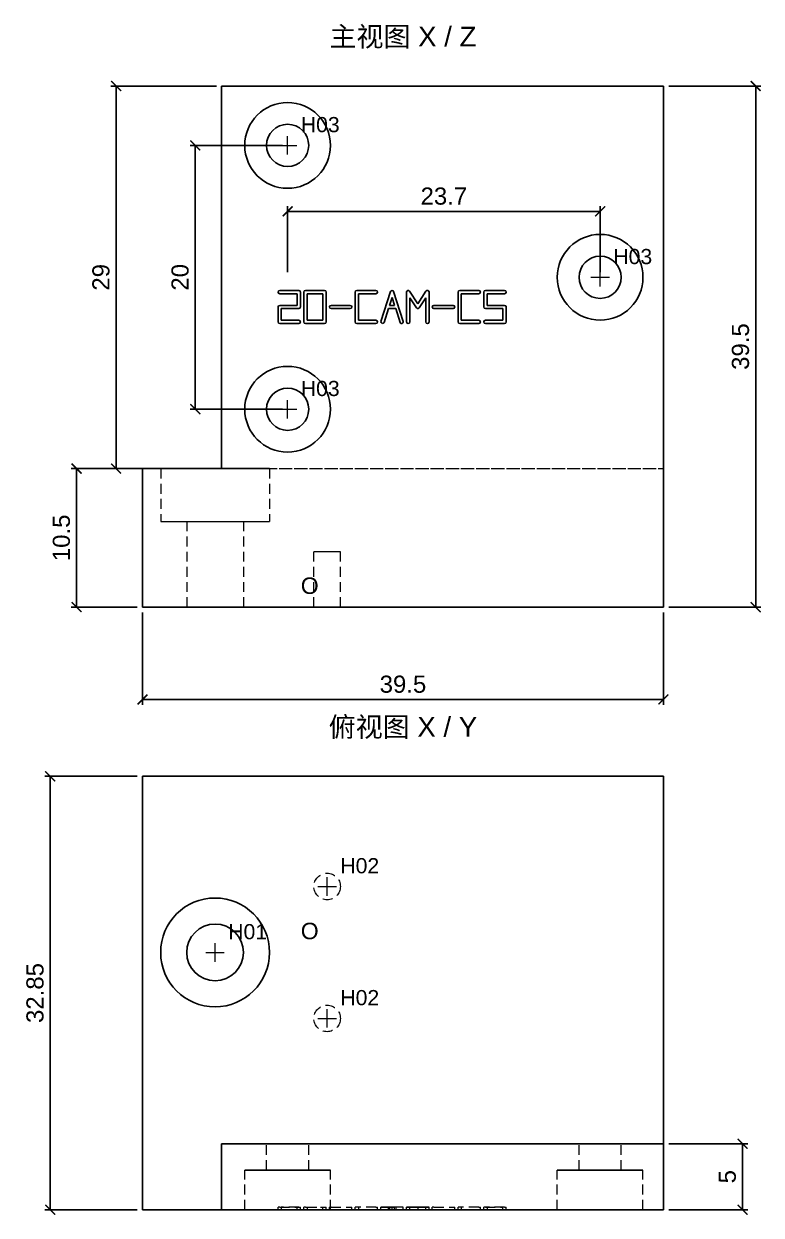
# Model space of a CAD drawing. Header units: millimetres. Extents: x 8 to 338, y 29 to 137.
# Drawn here: x 51.7 to 107.7, y 29.2 to 119.5 of the extents above; entities that cross this region are included whole.
import ezdxf
from ezdxf.enums import TextEntityAlignment as Align

# ---------------------------------------------------------------- set-up
doc = ezdxf.new("R2010")
doc.units = ezdxf.units.MM
doc.linetypes.add('WP_HIDDEN', pattern=[2.3, 1.5, -0.8])
for name, color, linetype, lineweight in [('ANNOTATIONS', 7, 'CONTINUOUS', 18), ('DIMENSIONS', 7, 'CONTINUOUS', 18), ('HIDDEN', 7, 'WP_HIDDEN', 13), ('VISIBLE', 7, 'CONTINUOUS', 25)]:
    doc.layers.add(name, color=color, linetype=linetype, lineweight=lineweight)
doc.styles.add('CJK', font='Arial Unicode.ttf')
doc.styles.add('OpenSansCondensed-Light', font='OpenSansCondensed-Light.ttf')
doc.dimstyles.new('EZDXF', dxfattribs={"dimtxt": 0.25, "dimasz": 0.175, "dimexe": 0.375, "dimexo": 0.125, "dimgap": 0.1, "dimtad": 1, "dimlfac": 100, "dimzin": 12, "dimdsep": 46, "dimtxsty": 'OpenSansCondensed-Light', "dimblk": 'ARCHTICK', "dimcen": 2.5, "dimazin": 3, "dimtfac": 0.5, "dimtmove": 2, "dimatfit": 3})

# ---------------------------------------------------------------- blocks, each defined once
blk = doc.blocks.new('_ARCHTICK')
at = {"color": 0, "linetype": 'BYBLOCK', "const_width": 0.15}
blk.add_lwpolyline([(-0.5, -0.5), (0.5, 0.5)], dxfattribs=at)

msp = doc.modelspace()

# ---------------------------------------------------------------- linework, layer by layer
at = {"layer": 'ANNOTATIONS'}
for p, q in [((71.05167, 110.25), (72.45167, 110.25)), ((71.75167, 109.55), (71.75167, 110.95)), ((94.75167, 100.25), (96.15167, 100.25)), ((95.45167, 99.55), (95.45167, 100.95)), ((71.75167, 89.55), (71.75167, 90.95)), ((71.05167, 90.25), (72.45167, 90.25)), ((74.75, 53.375), (74.75, 54.775)), ((74.05, 54.075), (75.45, 54.075)), ((66.25, 48.375), (66.25, 49.775)), ((65.55, 49.075), (66.95, 49.075)), ((74.75, 43.375), (74.75, 44.775)), ((74.05, 44.075), (75.45, 44.075))]:
    msp.add_line(p, q, dxfattribs=at)
at = {"layer": 'HIDDEN', "ltscale": 0.5}
for p, q in [((100.25, 85.75), (100.25, 114.75)), ((60.75, 85.75), (100.25, 85.75)), ((62.125, 85.75), (62.125, 81.75)), ((66.75, 85.75), (100.25, 85.75)), ((70.375, 85.75), (70.375, 81.75)), ((100.25, 75.25), (100.25, 85.75)), ((64.1, 81.75), (64.1, 75.25)), ((68.4, 81.75), (68.4, 75.25)), ((73.745, 75.25), (73.745, 79.45)), ((75.755, 75.25), (75.755, 79.45)), ((100.25, 29.575), (100.25, 62.425)), ((70.15167, 32.575), (70.15167, 34.575)), ((73.35167, 32.575), (73.35167, 34.575)), ((93.85167, 32.575), (93.85167, 34.575)), ((97.05167, 32.575), (97.05167, 34.575)), ((68.50167, 29.575), (68.50167, 32.575)), ((75.00167, 29.575), (75.00167, 32.575)), ((92.20167, 29.575), (92.20167, 32.575)), ((98.70167, 29.575), (98.70167, 32.575)), ((60.75, 29.575), (100.25, 29.575)), ((71.025, 29.575), (71.025, 29.775)), ((71.15, 29.775), (72.6, 29.775)), ((71.15, 29.775), (72.475, 29.775)), ((71.15, 29.575), (72.475, 29.575)), ((71.15, 29.575), (72.6, 29.575)), ((71.275, 29.775), (71.275, 29.575)), ((72.6, 29.775), (71.275, 29.775)), ((72.6, 29.575), (71.275, 29.575)), ((72.475, 29.575), (72.475, 29.775)), ((72.725, 29.575), (72.725, 29.775)), ((72.975, 29.575), (72.975, 29.775)), ((73.1, 29.775), (74.55, 29.775)), ((73.1, 29.575), (74.55, 29.575)), ((73.225, 29.775), (74.425, 29.775)), ((73.225, 29.775), (73.225, 29.575)), ((74.425, 29.575), (73.225, 29.575)), ((74.425, 29.575), (74.425, 29.775)), ((74.675, 29.575), (74.675, 29.775)), ((74.925, 29.575), (74.925, 29.775)), ((75.05, 29.775), (76.5, 29.775)), ((75.05, 29.575), (76.5, 29.575)), ((76.625, 29.575), (76.625, 29.775)), ((76.875, 29.575), (76.875, 29.775)), ((78.45, 29.775), (77, 29.775)), ((78.45, 29.575), (77, 29.575)), ((77.125, 29.775), (77.125, 29.575)), ((78.45, 29.775), (77.125, 29.775)), ((78.45, 29.575), (77.125, 29.575)), ((78.575, 29.575), (78.575, 29.775)), ((78.825, 29.575), (78.825, 29.775)), ((78.83102, 29.775), (79.55602, 29.775)), ((78.83102, 29.575), (79.55602, 29.575)), ((79.40355, 29.775), (79.06898, 29.775)), ((79.06898, 29.575), (79.40355, 29.575)), ((79.94645, 29.775), (79.40355, 29.775)), ((79.40355, 29.575), (79.40355, 29.775)), ((79.40355, 29.575), (79.94645, 29.575)), ((79.675, 29.775), (79.48411, 29.775)), ((79.48411, 29.775), (79.86589, 29.775)), ((79.48411, 29.775), (79.48411, 29.575)), ((79.48411, 29.575), (79.675, 29.575)), ((79.86589, 29.575), (79.48411, 29.575)), ((79.86589, 29.775), (79.675, 29.775)), ((79.675, 29.575), (79.675, 29.775)), ((79.675, 29.575), (79.86589, 29.575)), ((80.51898, 29.775), (79.79398, 29.775)), ((79.79398, 29.575), (80.51898, 29.575)), ((79.86589, 29.575), (79.86589, 29.775)), ((79.94645, 29.775), (79.94645, 29.575)), ((80.28102, 29.775), (79.94645, 29.775)), ((79.94645, 29.575), (80.28102, 29.575)), ((80.525, 29.575), (80.525, 29.775)), ((80.775, 29.575), (80.775, 29.775)), ((81.00507, 29.775), (81.625, 29.775)), ((81.625, 29.575), (81.00507, 29.575)), ((81.025, 29.575), (81.025, 29.775)), ((81.51993, 29.775), (81.025, 29.775)), ((81.025, 29.575), (81.51993, 29.575)), ((81.625, 29.775), (81.625, 29.575)), ((81.625, 29.775), (82.24493, 29.775)), ((82.24493, 29.575), (81.625, 29.575)), ((82.225, 29.775), (81.73007, 29.775)), ((81.73007, 29.575), (82.225, 29.575)), ((82.225, 29.575), (82.225, 29.775)), ((82.475, 29.575), (82.475, 29.775)), ((82.725, 29.575), (82.725, 29.775)), ((82.85, 29.775), (84.3, 29.775)), ((82.85, 29.575), (84.3, 29.575)), ((84.425, 29.575), (84.425, 29.775)), ((84.675, 29.575), (84.675, 29.775)), ((86.25, 29.775), (84.8, 29.775)), ((86.25, 29.575), (84.8, 29.575)), ((84.925, 29.775), (84.925, 29.575)), ((86.25, 29.775), (84.925, 29.775)), ((86.25, 29.575), (84.925, 29.575)), ((86.375, 29.575), (86.375, 29.775)), ((86.625, 29.575), (86.625, 29.775)), ((88.2, 29.775), (86.75, 29.775)), ((86.75, 29.775), (88.075, 29.775)), ((88.2, 29.575), (86.75, 29.575)), ((86.75, 29.575), (88.075, 29.575)), ((86.875, 29.775), (86.875, 29.575)), ((88.2, 29.775), (86.875, 29.775)), ((88.2, 29.575), (86.875, 29.575)), ((88.075, 29.575), (88.075, 29.775)), ((88.325, 29.575), (88.325, 29.775))]:
    msp.add_line(p, q, dxfattribs=at)
for points in [[(62.125, 85.75), (62.22842, 85.75), (62.5335, 85.75), (63.02495, 85.75), (63.6781, 85.75), (64.46023, 85.75), (65.3321, 85.75), (66.25, 85.75), (67.1679, 85.75), (68.03977, 85.75), (68.8219, 85.75), (69.47505, 85.75), (69.9665, 85.75), (70.27158, 85.75), (70.375, 85.75)], [(70.375, 85.75), (70.35292, 85.75), (70.2869, 85.75), (70.17767, 85.75), (70.02638, 85.75), (69.83466, 85.75), (69.60456, 85.75), (69.33854, 85.75), (69.03945, 85.75), (68.71049, 85.75), (68.3552, 85.75), (67.97736, 85.75), (67.58102, 85.75), (67.17044, 85.75), (66.75, 85.75)], [(62.125, 81.75), (62.22842, 81.75), (62.5335, 81.75), (63.02495, 81.75), (63.6781, 81.75), (64.46023, 81.75), (65.3321, 81.75), (66.25, 81.75), (67.1679, 81.75), (68.03977, 81.75), (68.8219, 81.75), (69.47505, 81.75), (69.9665, 81.75), (70.27158, 81.75), (70.375, 81.75)], [(64.1, 81.75), (64.1539, 81.75), (64.31292, 81.75), (64.56906, 81.75), (64.9095, 81.75), (65.31715, 81.75), (65.77158, 81.75), (66.25, 81.75), (66.72842, 81.75), (67.18285, 81.75), (67.5905, 81.75), (67.93094, 81.75), (68.18708, 81.75), (68.3461, 81.75), (68.4, 81.75)], [(75.755, 79.45), (75.7298, 79.45), (75.65547, 79.45), (75.53574, 79.45), (75.37661, 79.45), (75.18605, 79.45), (74.97363, 79.45), (74.75, 79.45), (74.52637, 79.45), (74.31395, 79.45), (74.12339, 79.45), (73.96426, 79.45), (73.84453, 79.45), (73.7702, 79.45), (73.745, 79.45)], [(64.1, 75.25), (64.1539, 75.25), (64.31292, 75.25), (64.56906, 75.25), (64.9095, 75.25), (65.31715, 75.25), (65.77158, 75.25), (66.25, 75.25), (66.72842, 75.25), (67.18285, 75.25), (67.5905, 75.25), (67.93094, 75.25), (68.18708, 75.25), (68.3461, 75.25), (68.4, 75.25)], [(75.755, 75.25), (75.7298, 75.25), (75.65547, 75.25), (75.53574, 75.25), (75.37661, 75.25), (75.18605, 75.25), (74.97363, 75.25), (74.75, 75.25), (74.52637, 75.25), (74.31395, 75.25), (74.12339, 75.25), (73.96426, 75.25), (73.84453, 75.25), (73.7702, 75.25), (73.745, 75.25)], [(73.35167, 34.575), (73.31155, 34.575), (73.19322, 34.575), (73.0026, 34.575), (72.74925, 34.575), (72.44588, 34.575), (72.1077, 34.575), (71.75167, 34.575), (71.39563, 34.575), (71.05745, 34.575), (70.75408, 34.575), (70.50074, 34.575), (70.31012, 34.575), (70.19178, 34.575), (70.15167, 34.575)], [(70.15167, 34.575), (70.16173, 34.575), (70.19178, 34.575), (70.24145, 34.575), (70.31012, 34.575), (70.39691, 34.575), (70.50074, 34.575), (70.6203, 34.575), (70.75408, 34.575), (70.90042, 34.575), (71.05745, 34.575), (71.22322, 34.575), (71.39563, 34.575), (71.57252, 34.575), (71.75167, 34.575)], [(71.75167, 34.575), (71.93081, 34.575), (72.1077, 34.575), (72.28011, 34.575), (72.44588, 34.575), (72.60292, 34.575), (72.74925, 34.575), (72.88304, 34.575), (73.0026, 34.575), (73.10643, 34.575), (73.19322, 34.575), (73.26188, 34.575), (73.31155, 34.575), (73.34161, 34.575), (73.35167, 34.575)], [(97.05167, 34.575), (97.01155, 34.575), (96.89322, 34.575), (96.7026, 34.575), (96.44925, 34.575), (96.14588, 34.575), (95.8077, 34.575), (95.45167, 34.575), (95.09563, 34.575), (94.75745, 34.575), (94.45408, 34.575), (94.20074, 34.575), (94.01012, 34.575), (93.89178, 34.575), (93.85167, 34.575)], [(93.85167, 34.575), (93.86173, 34.575), (93.89178, 34.575), (93.94145, 34.575), (94.01012, 34.575), (94.09691, 34.575), (94.20074, 34.575), (94.3203, 34.575), (94.45408, 34.575), (94.60042, 34.575), (94.75745, 34.575), (94.92322, 34.575), (95.09563, 34.575), (95.27252, 34.575), (95.45167, 34.575)], [(95.45167, 34.575), (95.63081, 34.575), (95.8077, 34.575), (95.98011, 34.575), (96.14588, 34.575), (96.30292, 34.575), (96.44925, 34.575), (96.58304, 34.575), (96.7026, 34.575), (96.80643, 34.575), (96.89322, 34.575), (96.96188, 34.575), (97.01155, 34.575), (97.04161, 34.575), (97.05167, 34.575)], [(75.00167, 32.575), (74.92018, 32.575), (74.67982, 32.575), (74.29262, 32.575), (73.77801, 32.575), (73.16179, 32.575), (72.47486, 32.575), (71.75167, 32.575), (71.02847, 32.575), (70.34154, 32.575), (69.72532, 32.575), (69.21071, 32.575), (68.82352, 32.575), (68.58315, 32.575), (68.50167, 32.575)], [(68.50167, 32.575), (68.5221, 32.575), (68.58315, 32.575), (68.68405, 32.575), (68.82352, 32.575), (68.99981, 32.575), (69.21071, 32.575), (69.45357, 32.575), (69.72532, 32.575), (70.02256, 32.575), (70.34154, 32.575), (70.67826, 32.575), (71.02847, 32.575), (71.38778, 32.575), (71.75167, 32.575)], [(73.35167, 32.575), (73.31155, 32.575), (73.19322, 32.575), (73.0026, 32.575), (72.74925, 32.575), (72.44588, 32.575), (72.1077, 32.575), (71.75167, 32.575), (71.39563, 32.575), (71.05745, 32.575), (70.75408, 32.575), (70.50074, 32.575), (70.31012, 32.575), (70.19178, 32.575), (70.15167, 32.575)], [(70.15167, 32.575), (70.16173, 32.575), (70.19178, 32.575), (70.24145, 32.575), (70.31012, 32.575), (70.39691, 32.575), (70.50074, 32.575), (70.6203, 32.575), (70.75408, 32.575), (70.90042, 32.575), (71.05745, 32.575), (71.22322, 32.575), (71.39563, 32.575), (71.57252, 32.575), (71.75167, 32.575)], [(71.75167, 32.575), (72.11555, 32.575), (72.47486, 32.575), (72.82507, 32.575), (73.16179, 32.575), (73.48077, 32.575), (73.77801, 32.575), (74.04976, 32.575), (74.29262, 32.575), (74.50352, 32.575), (74.67982, 32.575), (74.81929, 32.575), (74.92018, 32.575), (74.98123, 32.575), (75.00167, 32.575)], [(71.75167, 32.575), (71.93081, 32.575), (72.1077, 32.575), (72.28011, 32.575), (72.44588, 32.575), (72.60292, 32.575), (72.74925, 32.575), (72.88304, 32.575), (73.0026, 32.575), (73.10643, 32.575), (73.19322, 32.575), (73.26188, 32.575), (73.31155, 32.575), (73.34161, 32.575), (73.35167, 32.575)], [(98.70167, 32.575), (98.62018, 32.575), (98.37982, 32.575), (97.99262, 32.575), (97.47801, 32.575), (96.86179, 32.575), (96.17486, 32.575), (95.45167, 32.575), (94.72847, 32.575), (94.04154, 32.575), (93.42532, 32.575), (92.91071, 32.575), (92.52352, 32.575), (92.28315, 32.575), (92.20167, 32.575)], [(92.20167, 32.575), (92.2221, 32.575), (92.28315, 32.575), (92.38405, 32.575), (92.52352, 32.575), (92.69981, 32.575), (92.91071, 32.575), (93.15357, 32.575), (93.42532, 32.575), (93.72256, 32.575), (94.04154, 32.575), (94.37826, 32.575), (94.72847, 32.575), (95.08778, 32.575), (95.45167, 32.575)], [(97.05167, 32.575), (97.01155, 32.575), (96.89322, 32.575), (96.7026, 32.575), (96.44925, 32.575), (96.14588, 32.575), (95.8077, 32.575), (95.45167, 32.575), (95.09563, 32.575), (94.75745, 32.575), (94.45408, 32.575), (94.20074, 32.575), (94.01012, 32.575), (93.89178, 32.575), (93.85167, 32.575)], [(93.85167, 32.575), (93.86173, 32.575), (93.89178, 32.575), (93.94145, 32.575), (94.01012, 32.575), (94.09691, 32.575), (94.20074, 32.575), (94.3203, 32.575), (94.45408, 32.575), (94.60042, 32.575), (94.75745, 32.575), (94.92322, 32.575), (95.09563, 32.575), (95.27252, 32.575), (95.45167, 32.575)], [(95.45167, 32.575), (95.81555, 32.575), (96.17486, 32.575), (96.52507, 32.575), (96.86179, 32.575), (97.18077, 32.575), (97.47801, 32.575), (97.74976, 32.575), (97.99262, 32.575), (98.20352, 32.575), (98.37982, 32.575), (98.51929, 32.575), (98.62018, 32.575), (98.68123, 32.575), (98.70167, 32.575)], [(95.45167, 32.575), (95.63081, 32.575), (95.8077, 32.575), (95.98011, 32.575), (96.14588, 32.575), (96.30292, 32.575), (96.44925, 32.575), (96.58304, 32.575), (96.7026, 32.575), (96.80643, 32.575), (96.89322, 32.575), (96.96188, 32.575), (97.01155, 32.575), (97.04161, 32.575), (97.05167, 32.575)], [(75.00167, 29.575), (74.92018, 29.575), (74.67982, 29.575), (74.29262, 29.575), (73.77801, 29.575), (73.16179, 29.575), (72.47486, 29.575), (71.75167, 29.575), (71.02847, 29.575), (70.34154, 29.575), (69.72532, 29.575), (69.21071, 29.575), (68.82352, 29.575), (68.58315, 29.575), (68.50167, 29.575)], [(68.50167, 29.575), (68.5221, 29.575), (68.58315, 29.575), (68.68405, 29.575), (68.82352, 29.575), (68.99981, 29.575), (69.21071, 29.575), (69.45357, 29.575), (69.72532, 29.575), (70.02256, 29.575), (70.34154, 29.575), (70.67826, 29.575), (71.02847, 29.575), (71.38778, 29.575), (71.75167, 29.575)], [(71.15, 29.775), (71.136, 29.775), (71.12218, 29.775), (71.10872, 29.775), (71.09576, 29.775), (71.0835, 29.775), (71.07206, 29.775), (71.06161, 29.775), (71.05227, 29.775), (71.04416, 29.775), (71.03738, 29.775), (71.03201, 29.775), (71.02813, 29.775), (71.02579, 29.775), (71.025, 29.775)], [(71.15, 29.575), (71.136, 29.575), (71.12218, 29.575), (71.10872, 29.575), (71.09576, 29.575), (71.0835, 29.575), (71.07206, 29.575), (71.06161, 29.575), (71.05227, 29.575), (71.04416, 29.575), (71.03738, 29.575), (71.03201, 29.575), (71.02813, 29.575), (71.02579, 29.575), (71.025, 29.575)], [(71.75167, 29.575), (72.11555, 29.575), (72.47486, 29.575), (72.82507, 29.575), (73.16179, 29.575), (73.48077, 29.575), (73.77801, 29.575), (74.04976, 29.575), (74.29262, 29.575), (74.50352, 29.575), (74.67982, 29.575), (74.81929, 29.575), (74.92018, 29.575), (74.98123, 29.575), (75.00167, 29.575)], [(72.6, 29.775), (72.614, 29.775), (72.62782, 29.775), (72.64128, 29.775), (72.65424, 29.775), (72.6665, 29.775), (72.67794, 29.775), (72.68839, 29.775), (72.69773, 29.775), (72.70584, 29.775), (72.71262, 29.775), (72.71799, 29.775), (72.72187, 29.775), (72.72421, 29.775), (72.725, 29.775)], [(72.6, 29.575), (72.614, 29.575), (72.62782, 29.575), (72.64128, 29.575), (72.65424, 29.575), (72.6665, 29.575), (72.67794, 29.575), (72.68839, 29.575), (72.69773, 29.575), (72.70584, 29.575), (72.71262, 29.575), (72.71799, 29.575), (72.72187, 29.575), (72.72421, 29.575), (72.725, 29.575)], [(73.1, 29.775), (73.086, 29.775), (73.07218, 29.775), (73.05872, 29.775), (73.04576, 29.775), (73.0335, 29.775), (73.02206, 29.775), (73.01161, 29.775), (73.00227, 29.775), (72.99416, 29.775), (72.98738, 29.775), (72.98201, 29.775), (72.97813, 29.775), (72.97579, 29.775), (72.975, 29.775)], [(73.1, 29.575), (73.086, 29.575), (73.07218, 29.575), (73.05872, 29.575), (73.04576, 29.575), (73.0335, 29.575), (73.02206, 29.575), (73.01161, 29.575), (73.00227, 29.575), (72.99416, 29.575), (72.98738, 29.575), (72.98201, 29.575), (72.97813, 29.575), (72.97579, 29.575), (72.975, 29.575)], [(74.55, 29.775), (74.564, 29.775), (74.57782, 29.775), (74.59128, 29.775), (74.60424, 29.775), (74.6165, 29.775), (74.62794, 29.775), (74.63839, 29.775), (74.64773, 29.775), (74.65584, 29.775), (74.66262, 29.775), (74.66799, 29.775), (74.67187, 29.775), (74.67421, 29.775), (74.675, 29.775)], [(74.675, 29.575), (74.67421, 29.575), (74.67187, 29.575), (74.66799, 29.575), (74.66262, 29.575), (74.65584, 29.575), (74.64773, 29.575), (74.63839, 29.575), (74.62794, 29.575), (74.6165, 29.575), (74.60424, 29.575), (74.59128, 29.575), (74.57782, 29.575), (74.564, 29.575), (74.55, 29.575)], [(75.05, 29.775), (75.036, 29.775), (75.02218, 29.775), (75.00872, 29.775), (74.99576, 29.775), (74.9835, 29.775), (74.97206, 29.775), (74.96161, 29.775), (74.95227, 29.775), (74.94416, 29.775), (74.93738, 29.775), (74.93201, 29.775), (74.92813, 29.775), (74.92579, 29.775), (74.925, 29.775)], [(75.05, 29.575), (75.036, 29.575), (75.02218, 29.575), (75.00872, 29.575), (74.99576, 29.575), (74.9835, 29.575), (74.97206, 29.575), (74.96161, 29.575), (74.95227, 29.575), (74.94416, 29.575), (74.93738, 29.575), (74.93201, 29.575), (74.92813, 29.575), (74.92579, 29.575), (74.925, 29.575)], [(76.5, 29.775), (76.514, 29.775), (76.52782, 29.775), (76.54128, 29.775), (76.55424, 29.775), (76.5665, 29.775), (76.57794, 29.775), (76.58839, 29.775), (76.59773, 29.775), (76.60584, 29.775), (76.61262, 29.775), (76.61799, 29.775), (76.62187, 29.775), (76.62421, 29.775), (76.625, 29.775)], [(76.5, 29.575), (76.514, 29.575), (76.52782, 29.575), (76.54128, 29.575), (76.55424, 29.575), (76.5665, 29.575), (76.57794, 29.575), (76.58839, 29.575), (76.59773, 29.575), (76.60584, 29.575), (76.61262, 29.575), (76.61799, 29.575), (76.62187, 29.575), (76.62421, 29.575), (76.625, 29.575)], [(77, 29.775), (76.986, 29.775), (76.97218, 29.775), (76.95872, 29.775), (76.94576, 29.775), (76.9335, 29.775), (76.92206, 29.775), (76.91161, 29.775), (76.90227, 29.775), (76.89416, 29.775), (76.88738, 29.775), (76.88201, 29.775), (76.87813, 29.775), (76.87579, 29.775), (76.875, 29.775)], [(76.875, 29.575), (76.87579, 29.575), (76.87813, 29.575), (76.88201, 29.575), (76.88738, 29.575), (76.89416, 29.575), (76.90227, 29.575), (76.91161, 29.575), (76.92206, 29.575), (76.9335, 29.575), (76.94576, 29.575), (76.95872, 29.575), (76.97218, 29.575), (76.986, 29.575), (77, 29.575)], [(78.45, 29.775), (78.464, 29.775), (78.47782, 29.775), (78.49128, 29.775), (78.50424, 29.775), (78.5165, 29.775), (78.52794, 29.775), (78.53839, 29.775), (78.54773, 29.775), (78.55584, 29.775), (78.56262, 29.775), (78.56799, 29.775), (78.57187, 29.775), (78.57421, 29.775), (78.575, 29.775)], [(78.45, 29.575), (78.464, 29.575), (78.47782, 29.575), (78.49128, 29.575), (78.50424, 29.575), (78.5165, 29.575), (78.52794, 29.575), (78.53839, 29.575), (78.54773, 29.575), (78.55584, 29.575), (78.56262, 29.575), (78.56799, 29.575), (78.57187, 29.575), (78.57421, 29.575), (78.575, 29.575)], [(79.06898, 29.775), (79.05886, 29.775), (79.04431, 29.775), (79.02591, 29.775), (79.00443, 29.775), (78.98073, 29.775), (78.95578, 29.775), (78.9306, 29.775), (78.9062, 29.775), (78.88359, 29.775), (78.86368, 29.775), (78.84729, 29.775), (78.83508, 29.775), (78.82754, 29.775), (78.825, 29.775)], [(78.825, 29.775), (78.82503, 29.775), (78.82512, 29.775), (78.82528, 29.775), (78.8255, 29.775), (78.82577, 29.775), (78.82611, 29.775), (78.82652, 29.775), (78.82698, 29.775), (78.8275, 29.775), (78.82809, 29.775), (78.82873, 29.775), (78.82944, 29.775), (78.8302, 29.775), (78.83102, 29.775)], [(79.06898, 29.575), (79.05886, 29.575), (79.04431, 29.575), (79.02591, 29.575), (79.00443, 29.575), (78.98073, 29.575), (78.95578, 29.575), (78.9306, 29.575), (78.9062, 29.575), (78.88359, 29.575), (78.86368, 29.575), (78.84729, 29.575), (78.83508, 29.575), (78.82754, 29.575), (78.825, 29.575)], [(78.825, 29.575), (78.82503, 29.575), (78.82512, 29.575), (78.82528, 29.575), (78.8255, 29.575), (78.82577, 29.575), (78.82611, 29.575), (78.82652, 29.575), (78.82698, 29.575), (78.8275, 29.575), (78.82809, 29.575), (78.82873, 29.575), (78.82944, 29.575), (78.8302, 29.575), (78.83102, 29.575)], [(79.55602, 29.775), (79.5648, 29.775), (79.57714, 29.775), (79.59263, 29.775), (79.61078, 29.775), (79.631, 29.775), (79.65264, 29.775), (79.675, 29.775), (79.69736, 29.775), (79.719, 29.775), (79.73922, 29.775), (79.75737, 29.775), (79.77286, 29.775), (79.7852, 29.775), (79.79398, 29.775)], [(79.55602, 29.575), (79.5648, 29.575), (79.57714, 29.575), (79.59263, 29.575), (79.61078, 29.575), (79.631, 29.575), (79.65264, 29.575), (79.675, 29.575), (79.69736, 29.575), (79.719, 29.575), (79.73922, 29.575), (79.75737, 29.575), (79.77286, 29.575), (79.7852, 29.575), (79.79398, 29.575)], [(80.525, 29.775), (80.52246, 29.775), (80.51492, 29.775), (80.50271, 29.775), (80.48632, 29.775), (80.46641, 29.775), (80.4438, 29.775), (80.4194, 29.775), (80.39422, 29.775), (80.36927, 29.775), (80.34557, 29.775), (80.32409, 29.775), (80.30569, 29.775), (80.29114, 29.775), (80.28102, 29.775)], [(80.525, 29.575), (80.52246, 29.575), (80.51492, 29.575), (80.50271, 29.575), (80.48632, 29.575), (80.46641, 29.575), (80.4438, 29.575), (80.4194, 29.575), (80.39422, 29.575), (80.36927, 29.575), (80.34557, 29.575), (80.32409, 29.575), (80.30569, 29.575), (80.29114, 29.575), (80.28102, 29.575)], [(80.51898, 29.775), (80.5198, 29.775), (80.52056, 29.775), (80.52127, 29.775), (80.52191, 29.775), (80.5225, 29.775), (80.52302, 29.775), (80.52348, 29.775), (80.52389, 29.775), (80.52423, 29.775), (80.5245, 29.775), (80.52472, 29.775), (80.52488, 29.775), (80.52497, 29.775), (80.525, 29.775)], [(80.51898, 29.575), (80.5198, 29.575), (80.52056, 29.575), (80.52127, 29.575), (80.52191, 29.575), (80.5225, 29.575), (80.52302, 29.575), (80.52348, 29.575), (80.52389, 29.575), (80.52423, 29.575), (80.5245, 29.575), (80.52472, 29.575), (80.52488, 29.575), (80.52497, 29.575), (80.525, 29.575)], [(81.025, 29.775), (81.02187, 29.775), (81.01262, 29.775), (80.99773, 29.775), (80.97794, 29.775), (80.95424, 29.775), (80.92782, 29.775), (80.9, 29.775), (80.87218, 29.775), (80.84576, 29.775), (80.82206, 29.775), (80.80227, 29.775), (80.78738, 29.775), (80.77813, 29.775), (80.775, 29.775)], [(80.775, 29.775), (80.7771, 29.775), (80.78332, 29.775), (80.79347, 29.775), (80.80719, 29.775), (80.82403, 29.775), (80.84342, 29.775), (80.86471, 29.775), (80.88718, 29.775), (80.91009, 29.775), (80.93265, 29.775), (80.95412, 29.775), (80.97378, 29.775), (80.99095, 29.775), (81.00507, 29.775)], [(81.025, 29.575), (81.02187, 29.575), (81.01262, 29.575), (80.99773, 29.575), (80.97794, 29.575), (80.95424, 29.575), (80.92782, 29.575), (80.9, 29.575), (80.87218, 29.575), (80.84576, 29.575), (80.82206, 29.575), (80.80227, 29.575), (80.78738, 29.575), (80.77813, 29.575), (80.775, 29.575)], [(80.775, 29.575), (80.7771, 29.575), (80.78332, 29.575), (80.79347, 29.575), (80.80719, 29.575), (80.82403, 29.575), (80.84342, 29.575), (80.86471, 29.575), (80.88718, 29.575), (80.91009, 29.575), (80.93265, 29.575), (80.95412, 29.575), (80.97378, 29.575), (80.99095, 29.575), (81.00507, 29.575)], [(81.73007, 29.775), (81.71938, 29.775), (81.70677, 29.775), (81.6925, 29.775), (81.67687, 29.775), (81.66017, 29.775), (81.64277, 29.775), (81.625, 29.775), (81.60723, 29.775), (81.58983, 29.775), (81.57313, 29.775), (81.5575, 29.775), (81.54323, 29.775), (81.53062, 29.775), (81.51993, 29.775)], [(81.73007, 29.575), (81.71938, 29.575), (81.70677, 29.575), (81.6925, 29.575), (81.67687, 29.575), (81.66017, 29.575), (81.64277, 29.575), (81.625, 29.575), (81.60723, 29.575), (81.58983, 29.575), (81.57313, 29.575), (81.5575, 29.575), (81.54323, 29.575), (81.53062, 29.575), (81.51993, 29.575)], [(82.475, 29.775), (82.47187, 29.775), (82.46262, 29.775), (82.44773, 29.775), (82.42794, 29.775), (82.40424, 29.775), (82.37782, 29.775), (82.35, 29.775), (82.32218, 29.775), (82.29576, 29.775), (82.27206, 29.775), (82.25227, 29.775), (82.23738, 29.775), (82.22813, 29.775), (82.225, 29.775)], [(82.475, 29.575), (82.47187, 29.575), (82.46262, 29.575), (82.44773, 29.575), (82.42794, 29.575), (82.40424, 29.575), (82.37782, 29.575), (82.35, 29.575), (82.32218, 29.575), (82.29576, 29.575), (82.27206, 29.575), (82.25227, 29.575), (82.23738, 29.575), (82.22813, 29.575), (82.225, 29.575)], [(82.24493, 29.775), (82.25905, 29.775), (82.27622, 29.775), (82.29588, 29.775), (82.31735, 29.775), (82.33991, 29.775), (82.36282, 29.775), (82.38529, 29.775), (82.40658, 29.775), (82.42597, 29.775), (82.44281, 29.775), (82.45653, 29.775), (82.46668, 29.775), (82.4729, 29.775), (82.475, 29.775)], [(82.24493, 29.575), (82.25905, 29.575), (82.27622, 29.575), (82.29588, 29.575), (82.31735, 29.575), (82.33991, 29.575), (82.36282, 29.575), (82.38529, 29.575), (82.40658, 29.575), (82.42597, 29.575), (82.44281, 29.575), (82.45653, 29.575), (82.46668, 29.575), (82.4729, 29.575), (82.475, 29.575)], [(82.85, 29.775), (82.836, 29.775), (82.82218, 29.775), (82.80872, 29.775), (82.79576, 29.775), (82.7835, 29.775), (82.77206, 29.775), (82.76161, 29.775), (82.75227, 29.775), (82.74416, 29.775), (82.73738, 29.775), (82.73201, 29.775), (82.72813, 29.775), (82.72579, 29.775), (82.725, 29.775)], [(82.85, 29.575), (82.836, 29.575), (82.82218, 29.575), (82.80872, 29.575), (82.79576, 29.575), (82.7835, 29.575), (82.77206, 29.575), (82.76161, 29.575), (82.75227, 29.575), (82.74416, 29.575), (82.73738, 29.575), (82.73201, 29.575), (82.72813, 29.575), (82.72579, 29.575), (82.725, 29.575)], [(84.3, 29.775), (84.314, 29.775), (84.32782, 29.775), (84.34128, 29.775), (84.35424, 29.775), (84.3665, 29.775), (84.37794, 29.775), (84.38839, 29.775), (84.39773, 29.775), (84.40584, 29.775), (84.41262, 29.775), (84.41799, 29.775), (84.42187, 29.775), (84.42421, 29.775), (84.425, 29.775)], [(84.3, 29.575), (84.314, 29.575), (84.32782, 29.575), (84.34128, 29.575), (84.35424, 29.575), (84.3665, 29.575), (84.37794, 29.575), (84.38839, 29.575), (84.39773, 29.575), (84.40584, 29.575), (84.41262, 29.575), (84.41799, 29.575), (84.42187, 29.575), (84.42421, 29.575), (84.425, 29.575)], [(84.8, 29.775), (84.786, 29.775), (84.77218, 29.775), (84.75872, 29.775), (84.74576, 29.775), (84.7335, 29.775), (84.72206, 29.775), (84.71161, 29.775), (84.70227, 29.775), (84.69416, 29.775), (84.68738, 29.775), (84.68201, 29.775), (84.67813, 29.775), (84.67579, 29.775), (84.675, 29.775)], [(84.675, 29.575), (84.67579, 29.575), (84.67813, 29.575), (84.68201, 29.575), (84.68738, 29.575), (84.69416, 29.575), (84.70227, 29.575), (84.71161, 29.575), (84.72206, 29.575), (84.7335, 29.575), (84.74576, 29.575), (84.75872, 29.575), (84.77218, 29.575), (84.786, 29.575), (84.8, 29.575)], [(86.25, 29.775), (86.264, 29.775), (86.27782, 29.775), (86.29128, 29.775), (86.30424, 29.775), (86.3165, 29.775), (86.32794, 29.775), (86.33839, 29.775), (86.34773, 29.775), (86.35584, 29.775), (86.36262, 29.775), (86.36799, 29.775), (86.37187, 29.775), (86.37421, 29.775), (86.375, 29.775)], [(86.25, 29.575), (86.264, 29.575), (86.27782, 29.575), (86.29128, 29.575), (86.30424, 29.575), (86.3165, 29.575), (86.32794, 29.575), (86.33839, 29.575), (86.34773, 29.575), (86.35584, 29.575), (86.36262, 29.575), (86.36799, 29.575), (86.37187, 29.575), (86.37421, 29.575), (86.375, 29.575)], [(86.75, 29.775), (86.736, 29.775), (86.72218, 29.775), (86.70872, 29.775), (86.69576, 29.775), (86.6835, 29.775), (86.67206, 29.775), (86.66161, 29.775), (86.65227, 29.775), (86.64416, 29.775), (86.63738, 29.775), (86.63201, 29.775), (86.62813, 29.775), (86.62579, 29.775), (86.625, 29.775)], [(86.625, 29.575), (86.62579, 29.575), (86.62813, 29.575), (86.63201, 29.575), (86.63738, 29.575), (86.64416, 29.575), (86.65227, 29.575), (86.66161, 29.575), (86.67206, 29.575), (86.6835, 29.575), (86.69576, 29.575), (86.70872, 29.575), (86.72218, 29.575), (86.736, 29.575), (86.75, 29.575)], [(88.2, 29.775), (88.214, 29.775), (88.22782, 29.775), (88.24128, 29.775), (88.25424, 29.775), (88.2665, 29.775), (88.27794, 29.775), (88.28839, 29.775), (88.29773, 29.775), (88.30584, 29.775), (88.31262, 29.775), (88.31799, 29.775), (88.32187, 29.775), (88.32421, 29.775), (88.325, 29.775)], [(88.2, 29.575), (88.214, 29.575), (88.22782, 29.575), (88.24128, 29.575), (88.25424, 29.575), (88.2665, 29.575), (88.27794, 29.575), (88.28839, 29.575), (88.29773, 29.575), (88.30584, 29.575), (88.31262, 29.575), (88.31799, 29.575), (88.32187, 29.575), (88.32421, 29.575), (88.325, 29.575)], [(98.70167, 29.575), (98.62018, 29.575), (98.37982, 29.575), (97.99262, 29.575), (97.47801, 29.575), (96.86179, 29.575), (96.17486, 29.575), (95.45167, 29.575), (94.72847, 29.575), (94.04154, 29.575), (93.42532, 29.575), (92.91071, 29.575), (92.52352, 29.575), (92.28315, 29.575), (92.20167, 29.575)], [(92.20167, 29.575), (92.2221, 29.575), (92.28315, 29.575), (92.38405, 29.575), (92.52352, 29.575), (92.69981, 29.575), (92.91071, 29.575), (93.15357, 29.575), (93.42532, 29.575), (93.72256, 29.575), (94.04154, 29.575), (94.37826, 29.575), (94.72847, 29.575), (95.08778, 29.575), (95.45167, 29.575)], [(95.45167, 29.575), (95.81555, 29.575), (96.17486, 29.575), (96.52507, 29.575), (96.86179, 29.575), (97.18077, 29.575), (97.47801, 29.575), (97.74976, 29.575), (97.99262, 29.575), (98.20352, 29.575), (98.37982, 29.575), (98.51929, 29.575), (98.62018, 29.575), (98.68123, 29.575), (98.70167, 29.575)]]:
    msp.add_lwpolyline(points, dxfattribs=at)
for centre in [(74.75, 54.075), (74.75, 44.075)]:
    msp.add_circle(centre, 1.005, dxfattribs=at)
at = {"layer": 'VISIBLE'}
for p, q in [((66.75, 85.75), (66.75, 114.75)), ((66.75, 114.75), (100.25, 114.75)), ((100.25, 75.25), (100.25, 114.75)), ((72.6, 99.25), (71.15, 99.25)), ((71.15, 99), (72.475, 99)), ((72.475, 99), (72.475, 98.125)), ((72.725, 98), (72.725, 99.125)), ((72.975, 99.125), (72.975, 96.875)), ((74.55, 99.25), (73.1, 99.25)), ((73.225, 97), (73.225, 99)), ((73.225, 99), (74.425, 99)), ((74.425, 99), (74.425, 97)), ((74.675, 96.875), (74.675, 99.125)), ((76.875, 99.125), (76.875, 96.875)), ((78.45, 99.25), (77, 99.25)), ((77.125, 97), (77.125, 99)), ((77.125, 99), (78.45, 99)), ((78.83102, 96.91334), (79.55602, 99.16334)), ((79.48411, 98.125), (79.675, 98.71743)), ((79.675, 98.71743), (79.86589, 98.125)), ((79.79398, 99.16334), (80.51898, 96.91334)), ((80.775, 99.125), (80.775, 96.875)), ((81.625, 98.23075), (81.00507, 99.19271)), ((81.025, 96.875), (81.025, 98.70028)), ((81.025, 98.70028), (81.51993, 97.93229)), ((82.24493, 99.19271), (81.625, 98.23075)), ((81.73007, 97.93229), (82.225, 98.70028)), ((82.225, 98.70028), (82.225, 96.875)), ((82.475, 96.875), (82.475, 99.125)), ((84.675, 99.125), (84.675, 96.875)), ((86.25, 99.25), (84.8, 99.25)), ((84.925, 97), (84.925, 99)), ((84.925, 99), (86.25, 99)), ((86.625, 99.125), (86.625, 98)), ((88.2, 99.25), (86.75, 99.25)), ((86.875, 98.125), (86.875, 99)), ((86.875, 99), (88.2, 99)), ((71.025, 98), (71.025, 96.875)), ((72.475, 98.125), (71.15, 98.125)), ((71.275, 97), (71.275, 97.875)), ((71.275, 97.875), (72.6, 97.875)), ((76.5, 98.125), (75.05, 98.125)), ((75.05, 97.875), (76.5, 97.875)), ((79.06898, 96.83666), (79.40355, 97.875)), ((79.40355, 97.875), (79.94645, 97.875)), ((79.86589, 98.125), (79.48411, 98.125)), ((79.94645, 97.875), (80.28102, 96.83666)), ((84.3, 98.125), (82.85, 98.125)), ((82.85, 97.875), (84.3, 97.875)), ((86.75, 97.875), (88.075, 97.875)), ((88.2, 98.125), (86.875, 98.125)), ((88.075, 97.875), (88.075, 97)), ((88.325, 96.875), (88.325, 98)), ((71.15, 96.75), (72.6, 96.75)), ((72.6, 97), (71.275, 97)), ((73.1, 96.75), (74.55, 96.75)), ((74.425, 97), (73.225, 97)), ((77, 96.75), (78.45, 96.75)), ((78.45, 97), (77.125, 97)), ((84.8, 96.75), (86.25, 96.75)), ((86.25, 97), (84.925, 97)), ((88.075, 97), (86.75, 97)), ((86.75, 96.75), (88.2, 96.75)), ((60.75, 75.25), (60.75, 85.75)), ((60.75, 85.75), (66.75, 85.75)), ((60.75, 75.25), (100.25, 75.25)), ((60.75, 29.575), (60.75, 62.425)), ((60.75, 62.425), (100.25, 62.425)), ((100.25, 34.575), (100.25, 62.425)), ((66.75, 29.575), (66.75, 34.575)), ((66.75, 34.575), (100.25, 34.575)), ((100.25, 29.575), (100.25, 34.575)), ((60.75, 29.575), (66.75, 29.575)), ((66.75, 29.575), (100.25, 29.575))]:
    msp.add_line(p, q, dxfattribs=at)
msp.add_lwpolyline([(66.75, 85.75), (66.25261, 85.75), (65.75517, 85.75), (65.26496, 85.75), (64.78913, 85.75), (64.33461, 85.75), (63.90805, 85.75), (63.51567, 85.75), (63.16319, 85.75), (62.85576, 85.75), (62.59787, 85.75), (62.39327, 85.75), (62.24496, 85.75), (62.1551, 85.75), (62.125, 85.75)], dxfattribs=at)
for centre, radius in [((71.75167, 110.25), 3.25), ((71.75167, 110.25), 1.6), ((95.45167, 100.25), 3.25), ((95.45167, 100.25), 1.6), ((71.75167, 90.25), 3.25), ((71.75167, 90.25), 1.6), ((66.25, 49.075), 4.125), ((66.25, 49.075), 2.15)]:
    msp.add_circle(centre, radius, dxfattribs=at)
for centre, start, end in [((71.15, 99.125), 90, 270), ((72.6, 99.125), 0, 90), ((73.1, 99.125), 90, 180), ((74.55, 99.125), 0, 90), ((77, 99.125), 90, 180), ((78.45, 99.125), 270, 90), ((79.675, 99.125), 17.8600941, 162.1399059), ((80.9, 99.125), 32.7995313, 180), ((82.35, 99.125), 0, 147.2004687), ((84.8, 99.125), 90, 180), ((86.25, 99.125), 270, 90), ((86.75, 99.125), 90, 180), ((88.2, 99.125), 270, 90), ((71.15, 98), 90, 180), ((72.6, 98), 270, 0), ((75.05, 98), 90, 270), ((76.5, 98), 270, 90), ((81.625, 98), 212.7995313, 327.2004687), ((82.85, 98), 90, 270), ((84.3, 98), 270, 90), ((86.75, 98), 180, 270), ((88.2, 98), 0, 90), ((71.15, 96.875), 180, 270), ((72.6, 96.875), 270, 90), ((73.1, 96.875), 180, 270), ((74.55, 96.875), 270, 0), ((77, 96.875), 180, 270), ((78.45, 96.875), 270, 90), ((78.95, 96.875), 162.1399059, 342.1399059), ((80.4, 96.875), 197.8600941, 17.8600941), ((80.9, 96.875), 180, 0), ((82.35, 96.875), 180, 0), ((84.8, 96.875), 180, 270), ((86.25, 96.875), 270, 90), ((86.75, 96.875), 90, 270), ((88.2, 96.875), 270, 0)]:
    msp.add_arc(centre, 0.125, start, end, dxfattribs=at)

# ---------------------------------------------------------------- texts
at = {"layer": 'ANNOTATIONS', "style": 'CJK'}
for s, p in [('主视图 X / Z', (80.5, 117.75)), ('俯视图 X / Y', (80.5, 65.425))]:
    msp.add_text(s, height=1.5, dxfattribs=at).set_placement(p, align=Align.CENTER)
for s, height, p in [('H03', 1.15, (72.75167, 111.25)), ('H03', 1.15, (96.45167, 101.25)), ('H03', 1.15, (72.75167, 91.25)), ('O', 1.25, (72.75, 76.25)), ('H02', 1.15, (75.75, 55.075)), ('H01', 1.15, (67.25, 50.075)), ('O', 1.25, (72.75, 50.075)), ('H02', 1.15, (75.75, 45.075))]:
    msp.add_text(s, height=height, dxfattribs=at).set_placement(p)

# ---------------------------------------------------------------- dimensions: what is measured, and where the dimension line sits
at = {"layer": 'DIMENSIONS'}
for base, p1, p2 in [((58.75, 85.75), (66.75, 85.75), (66.75, 114.75)), ((107.25, 75.25), (100.25, 75.25), (100.25, 114.75)), ((55.75, 75.25), (60.75, 75.25), (60.75, 85.75)), ((53.75, 29.575), (60.75, 29.575), (60.75, 62.425)), ((106.25, 29.575), (100.25, 29.575), (100.25, 34.575))]:
    msp.add_linear_dim(base=base, p1=p1, p2=p2, angle=90, dimstyle='EZDXF', override={"dimtxt": 1.3, "dimasz": 0.75, "dimexe": 0.4, "dimexo": 0.4, "dimgap": 0.5, "dimdec": 4, "dimlfac": 1, "dimzin": 8, "dimtxsty": 'CJK', "dimclrd": 7, "dimclre": 7, "dimclrt": 7}, dxfattribs=at).render()
msp.add_linear_dim(base=(64.75167, 90.25), p1=(71.75167, 90.25), p2=(71.75167, 110.25), angle=90, text='20', dimstyle='EZDXF', override={"dimtxt": 1.3, "dimasz": 0.75, "dimexe": 0.4, "dimexo": 0.4, "dimgap": 0.5, "dimdec": 4, "dimlfac": 1, "dimzin": 8, "dimtxsty": 'CJK', "dimclrd": 7, "dimclre": 7, "dimclrt": 7}, dxfattribs=at).render()
msp.add_linear_dim(base=(71.75167, 105.25), p1=(71.75167, 100.25), p2=(95.45167, 100.25), text='23.7', dimstyle='EZDXF', override={"dimtxt": 1.3, "dimasz": 0.75, "dimexe": 0.4, "dimexo": 0.4, "dimgap": 0.5, "dimdec": 4, "dimlfac": 1, "dimzin": 8, "dimtxsty": 'CJK', "dimclrd": 7, "dimclre": 7, "dimclrt": 7}, dxfattribs=at).render()
msp.add_linear_dim(base=(60.75, 68.25), p1=(60.75, 75.25), p2=(100.25, 75.25), dimstyle='EZDXF', override={"dimtxt": 1.3, "dimasz": 0.75, "dimexe": 0.4, "dimexo": 0.4, "dimgap": 0.5, "dimdec": 4, "dimlfac": 1, "dimzin": 8, "dimtxsty": 'CJK', "dimclrd": 7, "dimclre": 7, "dimclrt": 7}, dxfattribs=at).render()

doc.saveas('drawing.dxf')
